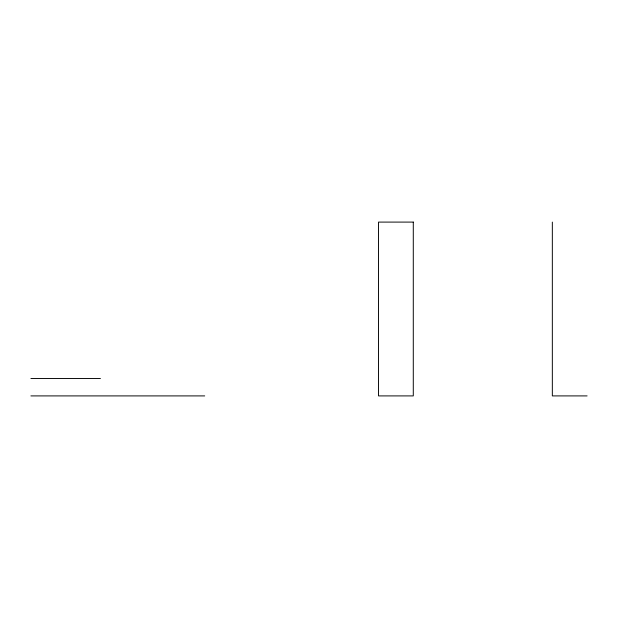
<?xml version="1.0" encoding="UTF-8"?>
<svg xmlns="http://www.w3.org/2000/svg" width="618" height="618" viewBox="0 0 618 618"><rect width="100%" height="100%" fill="white"/><g stroke="black" fill="none" stroke-linecap="round" stroke-linejoin="round"><path stroke-width="0.93" d="M30.9 378.525L100.425 378.525M30.9 395.906L204.712 395.906M587.1 395.906L552.337 395.906L552.337 222.094M413.287 222.094L378.525 222.094L378.525 395.906L413.287 395.906L413.287 222.094"/></g></svg>
